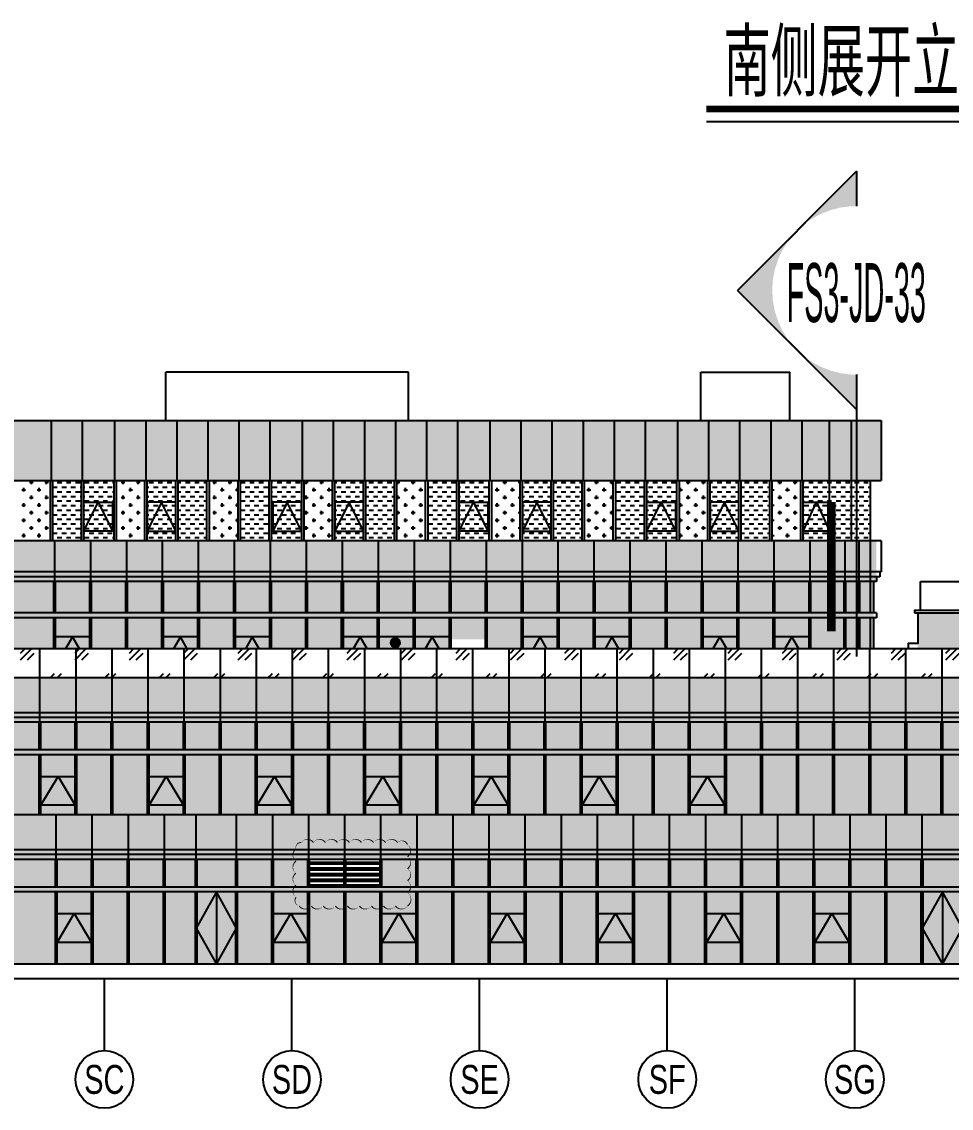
# Model space of a CAD drawing. Extents: x 1849385 to 2804940, y -773301 to -409130.
# Drawn here: x 2221490 to 2260133, y -601180 to -556015 of the extents above; entities that cross this region are included whole.
import ezdxf
from ezdxf.enums import TextEntityAlignment as Align

# ---------------------------------------------------------------- set-up
doc = ezdxf.new("R2010")
doc.units = 0
for name, color, linetype in [('#填充层', 8, 'Continuous'), ('#幕墙分格线-立面', 7, 'Continuous'), ('#文字', 2, 'Continuous'), ('#标注', 1, 'Continuous'), ('#结构边线+内凹外凸边线', 5, 'Continuous'), ('A-WALL-E', 7, 'Continuous'), ('dim', 7, 'Continuous'), ('L立面-粗线', 7, 'Continuous'), ('L立面-细线', 5, 'Continuous'), ('消防救援', 1, 'Continuous')]:
    doc.layers.add(name, color=color, linetype=linetype)
doc.styles.add('#文字', font='jrs.shx', dxfattribs={"width": 0.7, "bigfont": 'hztxt.shx'})
doc.styles.add('JHZX', font='jrs.shx', dxfattribs={"width": 0.6, "bigfont": 'jhz.shx'})
pattern_1 = [(0, (-2211124.23, 595787.53), (317.5, 317.5), [158.75, -476.25]), (90, (-2211044.85, 595708.16), (-317.5, 317.5), [158.75, -476.25])]
pattern_2 = [(0, (-2207874.23, 572587.53), (190.5, 190.5), [190.5, -190.5])]
pattern_3 = [(0, (-2207874.23, 572587.53), (158.75, 317.5), [0, -317.5])]

# ---------------------------------------------------------------- blocks, each defined once
blk = doc.blocks.new('*U6')
at = {"linetype": 'ByBlock'}
blk.add_line((0, -20), (0, -10.02375), dxfattribs=at)
blk.add_circle((0, -24), 4, dxfattribs=at)
at = {"color": 2, "linetype": 'ByBlock', "style": 'JHZX', "width": 0.75}
blk.add_attdef('AXES', text='', height=4, dxfattribs=at).set_placement((0, -24), align=Align.MIDDLE_CENTER)
blk = doc.blocks.new('*U5')
blk.add_line((-10.751, -0.75), (10.883, -0.75))
at = {"const_width": 0.4}
blk.add_lwpolyline([(-10.751, 0), (10.883, 0)], dxfattribs=at)
at = {"style": 'JHZX', "width": 0.75}
blk.add_attdef('立面图', text='', height=4, dxfattribs=at).set_placement((0.064, 2.74), align=Align.MIDDLE_CENTER)
blk = doc.blocks.new('*U14')
at = {"const_width": 0.5}
for points in [[(4.16, -16.566), (4.16, -11.566)], [(4.16, -19.241), (4.16, -14.241)]]:
    blk.add_lwpolyline(points, dxfattribs=at)
blk.add_wipeout([(5.345, 6), (4.721, 5.921), (4.112, 5.765), (3.527, 5.533), (2.975, 5.23), (2.466, 4.86), (2.008, 4.43), (1.607, 3.945), (1.269, 3.414), (1.002, 2.844), (0.807, 2.246), (0.689, 1.628), (0.65, 1), (0.689, 0.372), (0.807, -0.246), (1.002, -0.844), (1.269, -1.414), (1.607, -1.945), (2.008, -2.43), (2.466, -2.86), (2.975, -3.23), (3.527, -3.533), (4.112, -3.765), (4.721, -3.921), (5.345, -4), (5.974, -4), (6.598, -3.921), (7.208, -3.765), (7.793, -3.533), (8.344, -3.23), (8.853, -2.86), (9.312, -2.43), (9.713, -1.945), (10.05, -1.414), (10.318, -0.844), (10.512, -0.246), (10.63, 0.372), (10.67, 1), (10.63, 1.628), (10.512, 2.246), (10.318, 2.844), (10.05, 3.414), (9.713, 3.945), (9.312, 4.43), (8.853, 4.86), (8.344, 5.23), (7.793, 5.533), (7.208, 5.765), (6.598, 5.921), (5.974, 6)])
h = blk.add_hatch(color=4)
h.paths.add_polyline_path([(5.66, 8.075), (2.122, 4.537), (2.466, 4.86), (2.975, 5.23), (3.527, 5.533), (4.112, 5.765), (4.721, 5.921), (5.345, 6), (5.66, 6)])
h.paths.add_polyline_path([(0.689, 1.628), (0.807, 2.246), (1.002, 2.844), (1.269, 3.414), (1.607, 3.945), (1.974, 4.389), (-1.415, 1), (1.974, -2.389), (1.607, -1.945), (1.269, -1.414), (1.002, -0.844), (0.807, -0.246), (0.689, 0.372), (0.65, 1)])
h.paths.add_polyline_path([(5.66, -4), (5.345, -4), (4.721, -3.921), (4.112, -3.765), (3.527, -3.533), (2.975, -3.23), (2.466, -2.86), (2.122, -2.537), (5.66, -6.075)])
for p, q in [((5.66, 8.075), (-1.415, 1)), ((5.66, -6.075), (-1.415, 1)), ((5.66, -4), (5.66, -20.741))]:
    blk.add_line(p, q)
at = {"color": 7}
blk.add_line((5.66, 8.075), (5.66, 6), dxfattribs=at)
at = {"style": 'JHZX', "width": 0.754119}
blk.add_attdef('DANO.', text='', height=3.5, dxfattribs=at).set_placement((1.507, -0.882), (9.777, -0.882), align=Align.FIT)
blk = doc.blocks.new('A$C1b7c4d9e')
at = {"layer": '#标注', "color": 6, "ltscale": 300}
blk.add_lwpolyline([(-694, 0), (694, 0), (694, -1200), (-694, -1200)], close=True, dxfattribs=at)
blk.add_lwpolyline([(-694, -1200), (0, 0), (694, -1200)], dxfattribs=at)
blk = doc.blocks.new('A$C27fe7896')
at = {"layer": '#标注', "color": 6, "ltscale": 300}
for points in [[(-596, 0), (596, 0), (596, -1200), (-596, -1200), (-596, 0)], [(-596, -1200), (0, 0), (596, -1200)]]:
    blk.add_lwpolyline(points, dxfattribs=at)
blk = doc.blocks.new('A$C1BDD5639')
at = {"layer": '消防救援', "linetype": 'ByBlock'}
h = blk.add_hatch(color=256, dxfattribs=at)
h.dxf.hatch_style = 1
edge = h.paths.add_edge_path()
edge.add_arc((-283, 16), 191, 0, 360)
blk.add_circle((-283, 16), 191, dxfattribs=at)
blk = doc.blocks.new('A$C2a77c667')
at = {"layer": 'L立面-粗线'}
h = blk.add_hatch(dxfattribs=at)
h.set_pattern_fill('CROSS', color=8, scale=200)
h.set_pattern_definition(pattern_1)
h.paths.add_polyline_path([(11557, 20700), (10366, 20700), (10366, 18200), (11557, 18200)])
h = blk.add_hatch(dxfattribs=at)
h.set_pattern_fill('CROSS', color=8, scale=200)
h.set_pattern_definition(pattern_1)
h.paths.add_polyline_path([(15483, 20700), (14291, 20700), (14291, 18200), (15483, 18200)])
h = blk.add_hatch(dxfattribs=at)
h.set_pattern_fill('CROSS', color=8, scale=200)
h.set_pattern_definition(pattern_1)
h.paths.add_polyline_path([(19357, 20700), (18166, 20700), (18166, 18200), (19357, 18200)])
h = blk.add_hatch(dxfattribs=at)
h.set_pattern_fill('CROSS', color=8, scale=200)
h.set_pattern_definition(pattern_1)
h.paths.add_polyline_path([(23283, 20700), (22091, 20700), (22091, 18200), (23283, 18200)])
h = blk.add_hatch(dxfattribs=at)
h.set_pattern_fill('CROSS', color=8, scale=200)
h.set_pattern_definition(pattern_1)
h.paths.add_polyline_path([(27157, 20700), (25966, 20700), (25966, 18200), (27157, 18200)])
h = blk.add_hatch(dxfattribs=at)
h.set_pattern_fill('CROSS', color=8, scale=200)
h.set_pattern_definition(pattern_1)
h.paths.add_polyline_path([(31083, 20700), (29891, 20700), (29891, 18200), (31083, 18200)])
h = blk.add_hatch(dxfattribs=at)
h.set_pattern_fill('CROSS', color=8, scale=200)
h.set_pattern_definition(pattern_1)
h.paths.add_polyline_path([(34957, 20700), (33766, 20700), (33766, 18200), (34957, 18200)])
h = blk.add_hatch(dxfattribs=at)
h.set_pattern_fill('CROSS', color=8, scale=200)
h.set_pattern_definition(pattern_1)
h.paths.add_polyline_path([(38883, 20700), (37691, 20700), (37691, 18200), (38883, 18200)])
h = blk.add_hatch(dxfattribs=at)
h.set_pattern_fill('CROSS', color=8, scale=200)
h.set_pattern_definition(pattern_1)
h.paths.add_polyline_path([(42757, 20700), (41566, 20700), (41566, 18200), (42757, 18200)])
at = {"layer": '#幕墙分格线-立面'}
for p, q in [((26450, 25200), (16350, 25200)), ((16350, 23200), (16350, 25200)), ((26450, 23200), (26450, 25200)), ((38600, 23200), (38600, 25200)), ((38600, 25200), (42300, 25200)), ((42300, 23200), (42300, 25200)), ((-3250, 23200), (46100, 23200)), ((46100, 23200), (46100, 20700)), ((-3250, 20700), (46100, 20700)), ((11557, 18200), (11557, 20700)), ((11657, 18200), (11657, 20700)), ((12849, 18200), (12849, 20700)), ((12949, 18200), (12949, 20700)), ((14191, 20700), (14191, 18200)), ((14291, 20700), (14291, 18200)), ((15483, 18200), (15483, 20700)), ((15583, 18200), (15583, 20700)), ((16774, 18200), (16774, 20700)), ((16874, 18200), (16874, 20700)), ((18066, 18200), (18066, 20700)), ((18166, 18200), (18166, 20700)), ((19357, 18200), (19357, 20700)), ((19457, 18200), (19457, 20700)), ((20649, 18200), (20649, 20700)), ((20749, 18200), (20749, 20700)), ((21991, 20700), (21991, 18200)), ((22091, 20700), (22091, 18200)), ((23283, 18200), (23283, 20700)), ((23383, 18200), (23383, 20700)), ((24574, 18200), (24574, 20700)), ((24674, 18200), (24674, 20700)), ((25866, 18200), (25866, 20700)), ((25966, 18200), (25966, 20700)), ((27157, 18200), (27157, 20700)), ((27257, 18200), (27257, 20700)), ((28449, 18200), (28449, 20700)), ((28549, 18200), (28549, 20700)), ((29791, 20700), (29791, 18200)), ((29891, 20700), (29891, 18200)), ((31083, 18200), (31083, 20700)), ((31183, 18200), (31183, 20700)), ((32374, 18200), (32374, 20700)), ((32474, 18200), (32474, 20700)), ((33666, 18200), (33666, 20700)), ((33766, 18200), (33766, 20700)), ((34957, 18200), (34957, 20700)), ((35057, 18200), (35057, 20700)), ((36249, 18200), (36249, 20700)), ((36349, 18200), (36349, 20700)), ((37591, 20700), (37591, 18200)), ((37691, 20700), (37691, 18200)), ((38883, 18200), (38883, 20700)), ((38983, 18200), (38983, 20700)), ((40174, 18200), (40174, 20700)), ((40274, 18200), (40274, 20700)), ((41466, 18200), (41466, 20700)), ((41566, 18200), (41566, 20700)), ((42757, 18200), (42757, 20700)), ((42857, 18200), (42857, 20700)), ((43944, 18200), (43944, 20700)), ((44864, 18200), (44864, 20700)), ((45650, 18200), (45650, 20700)), ((46100, 18200), (-4375, 18200)), ((11724, 18200), (11724, 16500)), ((13220, 18200), (13220, 16500)), ((14715, 18200), (14715, 16500)), ((16210, 18200), (16210, 16500)), ((17705, 18200), (17705, 16500)), ((19201, 18200), (19201, 16500)), ((20696, 18200), (20696, 16500)), ((22191, 18200), (22191, 16500)), ((23687, 18200), (23687, 16500)), ((25182, 18200), (25182, 16500)), ((26677, 18200), (26677, 16500)), ((28173, 18200), (28173, 16500)), ((29668, 18200), (29668, 16500)), ((31163, 18200), (31163, 16500)), ((32659, 18200), (32659, 16500)), ((34154, 18200), (34154, 16500)), ((35649, 18200), (35649, 16500)), ((37145, 18200), (37145, 16500)), ((38640, 18200), (38640, 16500)), ((40135, 18200), (40135, 16500)), ((41631, 18200), (41631, 16500)), ((43126, 18200), (43126, 16500)), ((44578, 18200), (44578, 16500)), ((45179, 16500), (45179, 18200)), ((45650, 16500), (45650, 18200)), ((46100, 18200), (46100, 16900)), ((46100, 16900), (-4375, 16900)), ((46045, 16900), (46045, 16700)), ((46045, 16700), (-4275, 16700)), ((45895, 16500), (-4175, 16500)), ((11689, 16500), (11689, 15200)), ((11759, 16500), (11759, 15200)), ((13185, 16500), (13185, 15200)), ((13255, 16500), (13255, 15200)), ((14680, 16500), (14680, 15200)), ((14750, 16500), (14750, 15200)), ((16175, 16500), (16175, 15200)), ((16245, 16500), (16245, 15200)), ((17670, 16500), (17670, 15200)), ((17740, 16500), (17740, 15200)), ((19166, 16500), (19166, 15200)), ((19236, 16500), (19236, 15200)), ((20661, 16500), (20661, 15200)), ((20731, 16500), (20731, 15200)), ((22156, 16500), (22156, 15200)), ((22226, 16500), (22226, 15200)), ((23652, 16500), (23652, 15200)), ((23722, 16500), (23722, 15200)), ((25147, 16500), (25147, 15200)), ((25217, 16500), (25217, 15200)), ((26642, 16500), (26642, 15200)), ((26712, 16500), (26712, 15200)), ((28138, 16500), (28138, 15200)), ((28208, 16500), (28208, 15200)), ((29633, 16500), (29633, 15200)), ((29703, 16500), (29703, 15200)), ((31128, 16500), (31128, 15200)), ((31198, 16500), (31198, 15200)), ((32624, 16500), (32624, 15200)), ((32694, 16500), (32694, 15200)), ((34119, 16500), (34119, 15200)), ((34189, 16500), (34189, 15200)), ((35614, 16500), (35614, 15200)), ((35684, 16500), (35684, 15200)), ((37110, 16500), (37110, 15200)), ((37180, 16500), (37180, 15200)), ((38605, 16500), (38605, 15200)), ((38675, 16500), (38675, 15200)), ((40100, 16500), (40100, 15200)), ((40170, 16500), (40170, 15200)), ((41596, 16500), (41596, 15200)), ((41666, 16500), (41666, 15200)), ((43091, 16500), (43091, 15200)), ((43161, 16500), (43161, 15200)), ((44543, 16500), (44543, 15200)), ((44613, 16500), (44613, 15200)), ((45144, 15200), (45144, 16500)), ((45214, 15200), (45214, 16500)), ((45650, 15200), (45650, 16500)), ((45776, 16500), (45776, 15200)), ((45895, 16700), (45895, 16500)), ((47726, 16500), (50233, 16500)), ((47726, 15300), (47726, 16500)), ((45900, 15200), (-4175, 15200)), ((45900, 15000), (-4175, 15000)), ((11689, 15000), (11689, 13700)), ((11759, 15000), (11759, 13700)), ((13185, 15000), (13185, 13700)), ((13255, 15000), (13255, 13700)), ((14680, 15000), (14680, 13700)), ((14750, 15000), (14750, 13700)), ((16175, 15000), (16175, 13700)), ((16245, 15000), (16245, 13700)), ((17670, 15000), (17670, 13700)), ((17740, 15000), (17740, 13700)), ((19166, 15000), (19166, 13700)), ((19236, 15000), (19236, 13700)), ((20661, 15000), (20661, 13700)), ((20731, 15000), (20731, 13700)), ((22156, 15000), (22156, 13700)), ((22226, 15000), (22226, 13700)), ((23652, 15000), (23652, 13700)), ((23722, 15000), (23722, 13700)), ((25147, 15000), (25147, 13700)), ((25217, 15000), (25217, 13700)), ((26642, 15000), (26642, 13700)), ((26712, 15000), (26712, 13700)), ((28138, 15000), (28138, 13700)), ((28208, 15000), (28208, 13700)), ((29633, 15000), (29633, 13700)), ((29703, 15000), (29703, 13700)), ((31128, 15000), (31128, 13700)), ((31198, 15000), (31198, 13700)), ((32624, 15000), (32624, 13700)), ((32694, 15000), (32694, 13700)), ((34119, 15000), (34119, 13700)), ((34189, 15000), (34189, 13700)), ((35614, 15000), (35614, 13700)), ((35684, 15000), (35684, 13700)), ((37110, 15000), (37110, 13700)), ((37180, 15000), (37180, 13700)), ((38605, 15000), (38605, 13700)), ((38675, 15000), (38675, 13700)), ((40100, 15000), (40100, 13700)), ((40170, 15000), (40170, 13700)), ((41596, 15000), (41596, 13700)), ((41666, 15000), (41666, 13700)), ((43091, 15000), (43091, 13700)), ((43161, 15000), (43161, 13700)), ((44543, 15000), (44543, 13700)), ((44613, 15000), (44613, 13700)), ((45144, 13700), (45144, 15000)), ((45214, 13700), (45214, 15000)), ((45650, 13700), (45650, 15000)), ((45776, 15000), (45776, 13700)), ((45900, 15200), (45900, 15000)), ((11125, 12500), (11125, 13700)), ((12625, 12500), (12625, 13700)), ((14125, 12500), (14125, 13700)), ((15625, 12500), (15625, 13700)), ((17125, 12500), (17125, 13700)), ((18625, 12500), (18625, 13700)), ((20125, 12500), (20125, 13700)), ((21625, 12500), (21625, 13700)), ((23125, 12500), (23125, 13700)), ((24625, 12500), (24625, 13700)), ((26125, 12500), (26125, 13700)), ((27625, 12500), (27625, 13700)), ((29125, 12500), (29125, 13700)), ((30625, 12500), (30625, 13700)), ((32125, 12500), (32125, 13700)), ((33625, 12500), (33625, 13700)), ((35125, 12500), (35125, 13700)), ((36625, 12500), (36625, 13700)), ((38125, 12500), (38125, 13700)), ((38125, 12500), (38125, 13700)), ((39625, 12500), (39625, 13700)), ((39625, 12500), (39625, 13700)), ((41125, 12500), (41125, 13700)), ((42625, 12500), (42625, 13700)), ((44125, 12500), (44125, 13700)), ((45625, 12500), (45625, 13700)), ((47125, 12500), (47125, 13700)), ((48625, 12500), (48625, 13700)), ((50200, 12500), (-4375, 12500)), ((11125, 10650), (11125, 12500)), ((12625, 10650), (12625, 12500)), ((14125, 10650), (14125, 12500)), ((15625, 10650), (15625, 12500)), ((17125, 10650), (17125, 12500)), ((18625, 10650), (18625, 12500)), ((20125, 10650), (20125, 12500)), ((21625, 10650), (21625, 12500)), ((23125, 10650), (23125, 12500)), ((24625, 10650), (24625, 12500)), ((26125, 10650), (26125, 12500)), ((27625, 10650), (27625, 12500)), ((29125, 10650), (29125, 12500)), ((30625, 10650), (30625, 12500)), ((32125, 10650), (32125, 12500)), ((33625, 10650), (33625, 12500)), ((35125, 10650), (35125, 12500)), ((36625, 10650), (36625, 12500)), ((38125, 10650), (38125, 12500)), ((38125, 10650), (38125, 12500)), ((39625, 10650), (39625, 12500)), ((39625, 10650), (39625, 12500)), ((41125, 10650), (41125, 12500)), ((42625, 10650), (42625, 12500)), ((44125, 10650), (44125, 12500)), ((45625, 10650), (45625, 12500)), ((47125, 10650), (47125, 12500)), ((48625, 10650), (48625, 12500)), ((50200, 11050), (-4375, 11050)), ((50200, 10850), (-4275, 10850)), ((50200, 10650), (-4175, 10650)), ((11090, 9500), (11090, 10650)), ((11160, 9500), (11160, 10650)), ((12590, 9500), (12590, 10650)), ((12660, 9500), (12660, 10650)), ((14090, 9500), (14090, 10650)), ((14160, 9500), (14160, 10650)), ((15590, 9500), (15590, 10650)), ((15660, 9500), (15660, 10650)), ((17090, 9500), (17090, 10650)), ((17160, 9500), (17160, 10650)), ((18590, 9500), (18590, 10650)), ((18660, 9500), (18660, 10650)), ((20090, 9500), (20090, 10650)), ((20160, 9500), (20160, 10650)), ((21590, 9500), (21590, 10650)), ((21660, 9500), (21660, 10650)), ((23090, 9500), (23090, 10650)), ((23160, 9500), (23160, 10650)), ((24590, 9500), (24590, 10650)), ((24660, 9500), (24660, 10650)), ((26090, 9500), (26090, 10650)), ((26160, 9500), (26160, 10650)), ((27590, 9500), (27590, 10650)), ((27660, 9500), (27660, 10650)), ((29090, 9500), (29090, 10650)), ((29160, 9500), (29160, 10650)), ((30590, 9500), (30590, 10650)), ((30660, 9500), (30660, 10650)), ((32090, 9500), (32090, 10650)), ((32160, 9500), (32160, 10650)), ((33590, 9500), (33590, 10650)), ((33660, 9500), (33660, 10650)), ((35090, 9500), (35090, 10650)), ((35160, 9500), (35160, 10650)), ((36590, 9500), (36590, 10650)), ((36660, 9500), (36660, 10650)), ((38090, 9500), (38090, 10650)), ((38090, 9500), (38090, 10650)), ((38160, 9500), (38160, 10650)), ((38160, 9500), (38160, 10650)), ((39590, 9500), (39590, 10650)), ((39590, 9500), (39590, 10650)), ((39660, 9500), (39660, 10650)), ((39660, 9500), (39660, 10650)), ((41090, 9500), (41090, 10650)), ((41160, 9500), (41160, 10650)), ((42590, 9500), (42590, 10650)), ((42660, 9500), (42660, 10650)), ((44090, 9500), (44090, 10650)), ((44160, 9500), (44160, 10650)), ((45590, 9500), (45590, 10650)), ((45660, 9500), (45660, 10650)), ((47090, 9500), (47090, 10650)), ((47160, 9500), (47160, 10650)), ((48590, 9500), (48590, 10650)), ((48660, 9500), (48660, 10650)), ((50194, 9500), (-3050, 9500)), ((50194, 9300), (-3050, 9300)), ((11090, 6800), (11090, 9300)), ((11160, 6800), (11160, 9300)), ((12590, 6800), (12590, 9300)), ((12660, 6800), (12660, 9300)), ((14090, 6800), (14090, 9300)), ((14160, 6800), (14160, 9300)), ((15590, 6800), (15590, 9300)), ((15660, 6800), (15660, 9300)), ((17090, 6800), (17090, 9300)), ((17160, 6800), (17160, 9300)), ((18590, 6800), (18590, 9300)), ((18660, 6800), (18660, 9300)), ((20090, 6800), (20090, 9300)), ((20160, 6800), (20160, 9300)), ((21590, 6800), (21590, 9300)), ((21660, 6800), (21660, 9300)), ((23090, 6800), (23090, 9300)), ((23160, 6800), (23160, 9300)), ((24590, 6800), (24590, 9300)), ((24660, 6800), (24660, 9300)), ((26090, 6800), (26090, 9300)), ((26160, 6800), (26160, 9300)), ((27590, 6800), (27590, 9300)), ((27660, 6800), (27660, 9300)), ((29090, 6800), (29090, 9300)), ((29160, 6800), (29160, 9300)), ((30590, 6800), (30590, 9300)), ((30660, 6800), (30660, 9300)), ((32090, 6800), (32090, 9300)), ((32160, 6800), (32160, 9300)), ((33590, 6800), (33590, 9300)), ((33660, 6800), (33660, 9300)), ((35090, 6800), (35090, 9300)), ((35160, 6800), (35160, 9300)), ((36590, 6800), (36590, 9300)), ((36660, 6800), (36660, 9300)), ((38090, 6800), (38090, 9300)), ((38090, 6800), (38090, 9300)), ((38160, 6800), (38160, 9300)), ((38160, 6800), (38160, 9300)), ((39590, 6800), (39590, 9300)), ((39590, 6800), (39590, 9300)), ((39660, 6800), (39660, 9300)), ((39660, 6800), (39660, 9300)), ((41090, 6800), (41090, 9300)), ((41160, 6800), (41160, 9300)), ((42590, 6800), (42590, 9300)), ((42660, 6800), (42660, 9300)), ((44090, 6800), (44090, 9300)), ((44160, 6800), (44160, 9300)), ((45590, 6800), (45590, 9300)), ((45660, 6800), (45660, 9300)), ((47090, 6800), (47090, 9300)), ((47160, 6800), (47160, 9300)), ((48590, 6800), (48590, 9300)), ((48660, 6800), (48660, 9300)), ((50200, 6800), (-3250, 6800)), ((11799, 4950), (11799, 6800)), ((13299, 4950), (13299, 6800)), ((14799, 4950), (14799, 6800)), ((16299, 4950), (16299, 6800)), ((17619, 4950), (17619, 6800)), ((19299, 4950), (19299, 6800)), ((20799, 4950), (20799, 6800)), ((22299, 4950), (22299, 6800)), ((23799, 4950), (23799, 6800)), ((25299, 4950), (25299, 6800)), ((26799, 4950), (26799, 6800)), ((28299, 4950), (28299, 6800)), ((29799, 4950), (29799, 6800)), ((31299, 4950), (31299, 6800)), ((32799, 4950), (32799, 6800)), ((34299, 4950), (34299, 6800)), ((35799, 4950), (35799, 6800)), ((37299, 4950), (37299, 6800)), ((38799, 4950), (38799, 6800)), ((40299, 4950), (40299, 6800)), ((41799, 4950), (41799, 6800)), ((43299, 4950), (43299, 6800)), ((44799, 4950), (44799, 6800)), ((46299, 4950), (46299, 6800)), ((47799, 4950), (47799, 6800)), ((50200, 5350), (-3250, 5350)), ((50200, 5150), (-3150, 5150)), ((50200, 4950), (-3050, 4950)), ((11764, 3800), (11764, 4950)), ((11834, 3800), (11834, 4950)), ((13264, 3800), (13264, 4950)), ((13334, 3800), (13334, 4950)), ((14764, 3800), (14764, 4950)), ((14834, 3800), (14834, 4950)), ((16264, 3800), (16264, 4950)), ((16334, 3800), (16334, 4950)), ((17584, 3800), (17584, 4950)), ((17654, 3800), (17654, 4950)), ((19264, 3800), (19264, 4950)), ((19334, 3800), (19334, 4950)), ((20764, 3800), (20764, 4950)), ((20834, 3800), (20834, 4950)), ((22264, 3800), (22264, 4950)), ((22334, 3800), (22334, 4950)), ((23764, 3800), (23764, 4950)), ((23834, 3800), (23834, 4950)), ((25264, 3800), (25264, 4950)), ((25334, 3800), (25334, 4950)), ((26764, 3800), (26764, 4950)), ((26834, 3800), (26834, 4950)), ((28264, 3800), (28264, 4950)), ((28334, 3800), (28334, 4950)), ((29764, 3800), (29764, 4950)), ((29834, 3800), (29834, 4950)), ((31264, 3800), (31264, 4950)), ((31334, 3800), (31334, 4950)), ((32764, 3800), (32764, 4950)), ((32834, 3800), (32834, 4950)), ((34264, 3800), (34264, 4950)), ((34334, 3800), (34334, 4950)), ((35764, 3800), (35764, 4950)), ((35834, 3800), (35834, 4950)), ((37264, 3800), (37264, 4950)), ((37334, 3800), (37334, 4950)), ((38764, 3800), (38764, 4950)), ((38834, 3800), (38834, 4950)), ((40264, 3800), (40264, 4950)), ((40334, 3800), (40334, 4950)), ((41764, 3800), (41764, 4950)), ((41834, 3800), (41834, 4950)), ((43264, 3800), (43264, 4950)), ((43334, 3800), (43334, 4950)), ((44764, 3800), (44764, 4950)), ((44834, 3800), (44834, 4950)), ((46264, 3800), (46264, 4950)), ((46334, 3800), (46334, 4950)), ((47764, 3800), (47764, 4950)), ((47834, 3800), (47834, 4950)), ((50200, 3800), (-908, 3800)), ((50200, 3800), (-908, 3800)), ((50200, 3600), (-908, 3600)), ((11764, 600), (11764, 3600)), ((11834, 600), (11834, 3600)), ((13264, 600), (13264, 3600)), ((13334, 600), (13334, 3600)), ((14764, 600), (14764, 3600)), ((14834, 600), (14834, 3600)), ((16264, 600), (16264, 3600)), ((16334, 600), (16334, 3600)), ((17584, 600), (17584, 3600)), ((17654, 600), (17654, 3600)), ((18459, 3600), (18459, 600)), ((19264, 600), (19264, 3600)), ((19334, 600), (19334, 3600)), ((20764, 600), (20764, 3600)), ((20834, 600), (20834, 3600)), ((22264, 600), (22264, 3600)), ((22334, 600), (22334, 3600)), ((23764, 600), (23764, 3600)), ((23834, 600), (23834, 3600)), ((25264, 600), (25264, 3600)), ((25334, 600), (25334, 3600)), ((26764, 600), (26764, 3600)), ((26834, 600), (26834, 3600)), ((28264, 600), (28264, 3600)), ((28334, 600), (28334, 3600)), ((29764, 600), (29764, 3600)), ((29834, 600), (29834, 3600)), ((31264, 600), (31264, 3600)), ((31334, 600), (31334, 3600)), ((32764, 600), (32764, 3600)), ((32834, 600), (32834, 3600)), ((34264, 600), (34264, 3600)), ((34334, 600), (34334, 3600)), ((35764, 600), (35764, 3600)), ((35834, 600), (35834, 3600)), ((37264, 600), (37264, 3600)), ((37334, 600), (37334, 3600)), ((38764, 600), (38764, 3600)), ((38834, 600), (38834, 3600)), ((40264, 600), (40264, 3600)), ((40334, 600), (40334, 3600)), ((41764, 600), (41764, 3600)), ((41834, 600), (41834, 3600)), ((43264, 600), (43264, 3600)), ((43334, 600), (43334, 3600)), ((44764, 600), (44764, 3600)), ((44834, 600), (44834, 3600)), ((46264, 600), (46264, 3600)), ((46334, 600), (46334, 3600)), ((47764, 600), (47764, 3600)), ((47834, 600), (47834, 3600)), ((48639, 3600), (48639, 600)), ((99187, 600), (-848, 600))]:
    blk.add_line(p, q, dxfattribs=at)
for points in [[(47616, 15200), (47616, 13930), (47216, 13930), (47216, 13700)], [(53932, 15300), (47616, 15300)], [(50200, 13700), (-2690, 13700), (-2690, 12500)]]:
    blk.add_lwpolyline(points, dxfattribs=at)
for points in [[(47478, 15200), (102274, 15200), (102274, 15300), (47478, 15300)], [(18459, 3600), (17619, 2100), (18459, 600), (19299, 2100)], [(48639, 3600), (47799, 2100), (48639, 600), (49479, 2100)]]:
    blk.add_lwpolyline(points, close=True, dxfattribs=at)
at = {"layer": 'A-WALL-E'}
blk.add_line((-1516, 0), (116157, 0), dxfattribs=at)
at = {"layer": 'dim', "ltscale": 300}
for points in [[(11607, 20700), (11607, 23200)], [(12899, 20700), (12899, 23200)], [(14241, 20700), (14241, 23200)], [(15533, 20700), (15533, 23200)], [(16824, 20700), (16824, 23200)], [(18116, 20700), (18116, 23200)], [(19407, 20700), (19407, 23200)], [(20699, 20700), (20699, 23200)], [(22041, 20700), (22041, 23200)], [(23333, 20700), (23333, 23200)], [(24624, 20700), (24624, 23200)], [(25916, 20700), (25916, 23200)], [(27207, 20700), (27207, 23200)], [(28499, 20700), (28499, 23200)], [(29841, 20700), (29841, 23200)], [(31133, 20700), (31133, 23200)], [(32424, 20700), (32424, 23200)], [(33716, 20700), (33716, 23200)], [(35007, 20700), (35007, 23200)], [(36299, 20700), (36299, 23200)], [(37641, 20700), (37641, 23200)], [(38933, 20700), (38933, 23200)], [(40224, 20700), (40224, 23200)], [(41516, 20700), (41516, 23200)], [(42807, 20700), (42807, 23200)], [(43944, 20700), (43944, 23200)], [(44864, 20700), (44864, 23200)]]:
    blk.add_lwpolyline(points, dxfattribs=at)
at = {"layer": '#幕墙分格线-立面', "color": 6, "ltscale": 300}
for p in [(13544, 19800), (29144, 19800), (36944, 19800)]:
    blk.add_blockref('A$C27fe7896', p, dxfattribs=at)
for name, p, xscale in [('A$C27fe7896', (16178, 19800), -1), ('A$C27fe7896', (21395, 19800), -1), ('A$C27fe7896', (23978, 19800), -1), ('A$C27fe7896', (31778, 19800), -1), ('A$C27fe7896', (39578, 19800), -1), ('A$C27fe7896', (43400, 19800), 0.9119127516778524), ('A$C1b7c4d9e', (11875, 8400), 1.030259365994236), ('A$C1b7c4d9e', (16375, 8400), 1.030259365994236), ('A$C1b7c4d9e', (20875, 8400), 1.030259365994236), ('A$C1b7c4d9e', (25375, 8400), 1.030259365994236), ('A$C1b7c4d9e', (29875, 8400), 1.030259365994236), ('A$C1b7c4d9e', (34375, 8400), 1.030259365994236), ('A$C1b7c4d9e', (38875, 8400), 1.030259365994236), ('A$C1b7c4d9e', (12549, 2700), 1.030259365994236), ('A$C1b7c4d9e', (21549, 2700), 1.030259365994236), ('A$C1b7c4d9e', (26049, 2700), 1.030259365994236), ('A$C1b7c4d9e', (30549, 2700), 1.030259365994236), ('A$C1b7c4d9e', (35049, 2700), 1.030259365994236), ('A$C1b7c4d9e', (39549, 2700), 1.030259365994236), ('A$C1b7c4d9e', (44049, 2700), 1.030259365994236)]:
    blk.add_blockref(name, p, dxfattribs=dict(at, xscale=xscale))
at = {"layer": '消防救援', "linetype": 'ByBlock', "rotation": 270}
blk.add_blockref('A$C1BDD5639', (25882, 13669), dxfattribs=at)
blk = doc.blocks.new('tc2')
at = {"layer": '#填充层', "ltscale": 5}
h = blk.add_hatch(dxfattribs=at)
h.set_pattern_fill('DOTS', color=256, scale=200)
h.set_pattern_definition(pattern_3)
h.paths.add_polyline_path([(107854, -18250), (223, -18250), (223, -16400), (107854, -16400)])
h.paths.add_polyline_path([(-925, -12550), (107775, -12550), (107775, -10680), (-925, -10680)])
h.paths.add_polyline_path([(49145, -6700), (-918, -6700), (-918, -5000), (49145, -5000)])
h.paths.add_polyline_path([(0, 0), (49350, 0), (49350, -2500), (0, -2500)])
h = blk.add_hatch(dxfattribs=at)
h.set_pattern_fill('玻璃1', color=256, scale=200)
h.set_pattern_definition([(45, (-2207874.2, 572667.5), (-979.76716, 979.76716), [448, -1152]), (45, (-2207682.2, 572747.5), (-979.76716, 979.76716), [192, -1408]), (45, (-2207874.2, 572747.5), (-979.76716, 979.76716), [320, -1280]), (45, (-2207778.2, 572667.5), (1074.8023, -1074.8023), [400, -1200]), (45, (-2207874.2, 572587.5), (-979.76716, 979.76716), [640, -960]), (45, (-2207874.2, 572827.5), (-979.76716, 979.76716), [160, -1440])])
h.paths.add_polyline_path([(107594, -16400), (450, -16400), (450, -12550), (107594, -12550)])
h.paths.add_polyline_path([(59690, -22600), (67190, -22600)], flags=17)
h.paths.add_polyline_path([(28584, -18276), (28584, -19400), (25584, -19387), (25584, -18263)], flags=16)
h.paths.add_polyline_path([(75576, -5898), (75576, -7900), (98041, -7900), (98041, -5900), (99541, -5900), (99541, -7900), (105374, -7900), (105374, -2500), (53498, -2500), (53498, -7900), (74105, -7900), (74105, -5898)])
h.paths.add_polyline_path([(6002, -9500), (6002, -9100), (7497, -9100), (7497, -9500), (31423, -9500), (31423, -9100), (32918, -9100), (32918, -9500), (49026, -9500), (49026, -6700), (-675, -6700), (-675, -9500)])
h.paths.add_polyline_path([(56725, -22350), (56725, -21350), (59655, -21350), (59655, -22350)], flags=16)
h.paths.add_polyline_path([(61190, -22350), (61190, -20850), (68690, -20850), (68690, -22350)])
h.paths.add_polyline_path([(22549, -19600), (22549, -22600), (51049, -22600), (51049, -19600), (52729, -19600), (52729, -22600), (101641, -22600), (101641, -19600), (102189, -19600), (102189, -22600), (103930, -22600), (103930, -18250), (2592, -18250), (2592, -22600), (20869, -22600), (20869, -19600)])
at = {"layer": '#填充层'}
h = blk.add_hatch(dxfattribs=at)
h.set_pattern_fill('DASH', color=256, scale=200, style=0)
h.set_pattern_definition(pattern_2)
h.paths.add_polyline_path([(14907, -2500), (16099, -2500), (16099, -5000), (14907, -5000)])
h = blk.add_hatch(dxfattribs=at)
h.set_pattern_fill('DASH', color=256, scale=200, style=0)
h.set_pattern_definition(pattern_2)
h.paths.add_polyline_path([(16199, -2500), (17390, -2500), (17390, -5000), (16199, -5000)])
h = blk.add_hatch(dxfattribs=at)
h.set_pattern_fill('DASH', color=256, scale=200, style=0)
h.set_pattern_definition(pattern_2)
h.paths.add_polyline_path([(18833, -2500), (20024, -2500), (20024, -5000), (18833, -5000)])
h = blk.add_hatch(dxfattribs=at)
h.set_pattern_fill('DASH', color=256, scale=200, style=0)
h.set_pattern_definition(pattern_2)
h.paths.add_polyline_path([(20124, -2500), (21316, -2500), (21316, -5000), (20124, -5000)])
h = blk.add_hatch(dxfattribs=at)
h.set_pattern_fill('DASH', color=256, scale=200, style=0)
h.set_pattern_definition(pattern_2)
h.paths.add_polyline_path([(22707, -2500), (23899, -2500), (23899, -5000), (22707, -5000)])
h = blk.add_hatch(dxfattribs=at)
h.set_pattern_fill('DASH', color=256, scale=200, style=0)
h.set_pattern_definition(pattern_2)
h.paths.add_polyline_path([(23999, -2500), (25190, -2500), (25190, -5000), (23999, -5000)])
h = blk.add_hatch(dxfattribs=at)
h.set_pattern_fill('DASH', color=256, scale=200, style=0)
h.set_pattern_definition(pattern_2)
h.paths.add_polyline_path([(26633, -2500), (27824, -2500), (27824, -5000), (26633, -5000)])
h = blk.add_hatch(dxfattribs=at)
h.set_pattern_fill('DASH', color=256, scale=200, style=0)
h.set_pattern_definition(pattern_2)
h.paths.add_polyline_path([(27924, -2500), (29116, -2500), (29116, -5000), (27924, -5000)])
h = blk.add_hatch(dxfattribs=at)
h.set_pattern_fill('DASH', color=256, scale=200, style=0)
h.set_pattern_definition(pattern_2)
h.paths.add_polyline_path([(30507, -2500), (31699, -2500), (31699, -5000), (30507, -5000)])
h = blk.add_hatch(dxfattribs=at)
h.set_pattern_fill('DASH', color=256, scale=200, style=0)
h.set_pattern_definition(pattern_2)
h.paths.add_polyline_path([(31799, -2500), (32990, -2500), (32990, -5000), (31799, -5000)])
h = blk.add_hatch(dxfattribs=at)
h.set_pattern_fill('DASH', color=256, scale=200, style=0)
h.set_pattern_definition(pattern_2)
h.paths.add_polyline_path([(34433, -2500), (35624, -2500), (35624, -5000), (34433, -5000)])
h = blk.add_hatch(dxfattribs=at)
h.set_pattern_fill('DASH', color=256, scale=200, style=0)
h.set_pattern_definition(pattern_2)
h.paths.add_polyline_path([(35724, -2500), (36916, -2500), (36916, -5000), (35724, -5000)])
h = blk.add_hatch(dxfattribs=at)
h.set_pattern_fill('DASH', color=256, scale=200, style=0)
h.set_pattern_definition(pattern_2)
h.paths.add_polyline_path([(38307, -2500), (39499, -2500), (39499, -5000), (38307, -5000)])
h = blk.add_hatch(dxfattribs=at)
h.set_pattern_fill('DASH', color=256, scale=200, style=0)
h.set_pattern_definition(pattern_2)
h.paths.add_polyline_path([(39599, -2500), (40790, -2500), (40790, -5000), (39599, -5000)])
h = blk.add_hatch(dxfattribs=at)
h.set_pattern_fill('DASH', color=256, scale=200, style=0)
h.set_pattern_definition(pattern_2)
h.paths.add_polyline_path([(42233, -2500), (43424, -2500), (43424, -5000), (42233, -5000)])
h = blk.add_hatch(dxfattribs=at)
h.set_pattern_fill('DASH', color=256, scale=200, style=0)
h.set_pattern_definition(pattern_2)
h.paths.add_polyline_path([(43524, -2500), (44716, -2500), (44716, -5000), (43524, -5000)])
h = blk.add_hatch(dxfattribs=at)
h.set_pattern_fill('DASH', color=256, scale=200, style=0)
h.set_pattern_definition(pattern_2)
h.paths.add_polyline_path([(46107, -2500), (48900, -2500), (48900, -5000), (46107, -5000)])
at = {"layer": '#填充层', "ltscale": 5}
h = blk.add_hatch(dxfattribs=at)
h.set_pattern_fill('DOTS', color=256, scale=200)
h.set_pattern_definition(pattern_3)
h.paths.add_polyline_path([(50866, -8000), (50866, -9500), (79220, -9500), (79220, -10700), (108054, -10700), (108054, -8000)])
h = blk.add_hatch(dxfattribs=at)
h.set_pattern_fill('玻璃A', color=256, scale=200)
h.set_pattern_definition([(45, (-2207874.2, 572587.5), (-1131.3708, 1131.3708), [800, -800]), (45, (-2207874.2, 572870.4), (-1131.3708, 1131.3708), [400, -1200]), (45, (-2207591.4, 572587.5), (-1131.3708, 1131.3708), [400, -1200])])
h.paths.add_polyline_path([(560, -9500), (79220, -9500), (79220, -10700), (560, -10700)])
h = blk.add_hatch(dxfattribs=at)
h.set_pattern_fill('GRASS', color=256, scale=200)
h.set_pattern_definition([(90, (-2207874.23, 572587.53), (-399.11819, 399.11819), [105.83226, -692.40406]), (45, (-2207874.23, 572587.53), (-399.11846, 399.11846), [105.83226, -458.60646]), (135, (-2207874.23, 572587.53), (-399.11846, -399.11846), [105.83226, -458.60646])])
h.paths.add_polyline_path([(20869, -19600), (22549, -19600), (22549, -22600), (20869, -22600)])
h.paths.add_polyline_path([(51049, -19600), (52729, -19600), (52729, -22600), (51049, -22600)])
h.paths.add_polyline_path([(101641, -19600), (102189, -19600), (102189, -22600), (101641, -22600)])
blk = doc.blocks.new('A$C864a3043')
at = {"layer": 'L立面-细线', "color": 7}
blk.add_line((9928, 1300), (11424, 0), dxfattribs=at)
at = {"layer": 'L立面-细线', "color": 6}
for points in [[(8433, 500), (6937, 500)], [(15910, 500), (14414, 500)], [(15451, 0), (15164, 500), (14876, 0)], [(20396, 500), (18900, 500)], [(19937, 0), (19650, 500), (19362, 0)], [(23386, 500), (21891, 500)], [(22928, 0), (22641, 500), (22352, 0)], [(29368, 500), (26377, 500)], [(27414, 0), (27127, 500), (26838, 0)], [(30863, 500), (29368, 500)], [(30404, 0), (30118, 500), (29829, 0)], [(35349, 500), (33854, 500)], [(34890, 0), (34604, 500), (34315, 0)], [(38340, 500), (36844, 500)], [(37881, 0), (37594, 500), (37306, 0)], [(42826, 500), (41330, 500)], [(42367, 0), (42080, 500), (41792, 0)], [(45816, 500), (44321, 500)], [(45357, 0), (45071, 500), (44782, 0)]]:
    blk.add_lwpolyline(points, dxfattribs=at)

msp = doc.modelspace()

# ---------------------------------------------------------------- hatches: boundary and pattern name
at = {"layer": '#填充层', "ltscale": 300}
h = msp.add_hatch(color=252, dxfattribs=at)
h.dxf.hatch_style = 1
h.paths.add_polyline_path([(2253784.1, -586287.5), (2258172.1, -586287.5), (2258172.1, -585137.5), (2253784.1, -585137.5)])
h.paths.add_polyline_path([(2258172.1, -586487.5), (2253784.1, -586487.5), (2253784.1, -588987.5), (2258172.1, -588987.5)])
h = msp.add_hatch(color=252, dxfattribs=at)
h.dxf.hatch_style = 1
h.paths.add_polyline_path([(2230423.5, -591987.5), (2231923.5, -591987.5)], flags=17)
h.paths.add_polyline_path([(2230423.5, -591987.5), (2231923.5, -591987.5), (2231923.5, -590837.5), (2230423.5, -590837.5)])
h.paths.add_polyline_path([(2231923.5, -592187.5), (2230423.5, -592187.5), (2230423.5, -595187.5), (2231923.5, -595187.5)])
h.paths.add_polyline_path([(2225888.5, -595187.5), (2225888.5, -592187.5), (2224423.5, -592187.5), (2224423.5, -595187.5)])
h.paths.add_polyline_path([(2225888.5, -591987.5), (2225888.5, -590837.5), (2224423.5, -590837.5), (2224423.5, -591987.5)])
at = {"layer": '#填充层'}
h = msp.add_hatch(dxfattribs=at)
h.set_pattern_fill('ANSI32', color=256, scale=50, angle=135)
h.set_pattern_definition([(180, (0, 0), (-1e-14, -238.125), []), (180, (-79.38, 79.38), (-1e-14, -238.125), [])])
h.paths.add_polyline_path([(2233458.5, -590837.5), (2236388.5, -590837.5), (2236388.5, -591987.5), (2233458.5, -591987.5)])
at = {"layer": '#填充层', "ltscale": 300}
h = msp.add_hatch(color=252, dxfattribs=at)
h.dxf.hatch_style = 1
h.paths.add_polyline_path([(2255958.5, -591987.5), (2258888.5, -591987.5), (2258888.5, -590837.5), (2255958.5, -590837.5)])
h.paths.add_polyline_path([(2258888.5, -592187.5), (2255958.5, -592187.5), (2255958.5, -595187.5), (2258888.5, -595187.5)])

# ---------------------------------------------------------------- linework, layer by layer
at = {"layer": '#结构边线+内凹外凸边线', "ltscale": 300, "const_width": 20}
for points in [[(2206748.8, -583287.5), (2206748.8, -584737.5), (2206848.8, -584737.5), (2206848.8, -584937.5), (2206948.8, -584937.5), (2206948.8, -585137.5), (2315628.1, -585137.5), (2315628.1, -584937.5), (2315778.1, -584937.5), (2315778.1, -584737.5), (2315928.1, -584737.5), (2315928.1, -583287.5), (2206748.8, -583287.5)], [(2207874.2, -588987.5), (2207874.2, -590437.5), (2207974.2, -590437.5), (2207974.2, -590637.5), (2208074.2, -590637.5), (2208074.2, -590837.5), (2315728.1, -590837.5), (2315728.1, -590637.5), (2315828.1, -590637.5), (2315828.1, -590437.5), (2315928.1, -590437.5), (2315928.1, -588987.5), (2207874.2, -588987.5)]]:
    msp.add_lwpolyline(points, dxfattribs=at)
at = {"layer": 'Defpoints', "color": 3}
msp.add_lwpolyline([(2237528.5, -592772.3, 0, 50, -0.5205671), (2237028.5, -592772.3, 0, 50, -0.5205671), (2236528.5, -592772.3, 0, 50, -0.5205671), (2236028.5, -592772.3, 0, 50, -0.5205671), (2235528.5, -592772.3, 0, 50, -0.5205671), (2235028.5, -592772.3, 0, 50, -0.5205671), (2234528.5, -592772.3, 0, 50, -0.5205671), (2234028.5, -592772.3, 0, 50, -0.5205671), (2233528.5, -592772.3, 0, 50, -0.5205671), (2233028.5, -592772.3, 0, 50, -0.5205671), (2232890.7, -592410.2, 0, 50, -0.5205671), (2232890.7, -591910.2, 0, 50, -0.5205671), (2232890.7, -591410.2, 0, 50, -0.5205671), (2232890.7, -590910.2, 0, 50, -0.5205671), (2232890.7, -590410.2, 0, 50, -0.5205671), (2233113.7, -590133.2, 0, 50, -0.5205671), (2233613.7, -590133.2, 0, 50, -0.5205671), (2234113.7, -590133.2, 0, 50, -0.5205671), (2234613.7, -590133.2, 0, 50, -0.5205671), (2235113.7, -590133.2, 0, 50, -0.5205671), (2235613.7, -590133.2, 0, 50, -0.5205671), (2236113.7, -590133.2, 0, 50, -0.5205671), (2236613.7, -590133.2, 0, 50, -0.5205671), (2237113.7, -590133.2, 0, 50, -0.5205671), (2237528.5, -590218.4, 0, 50, -0.5205671), (2237528.5, -590718.4, 0, 50, -0.5205671), (2237528.5, -591218.4, 0, 50, -0.5205671), (2237528.5, -591718.4, 0, 50, -0.5205671), (2237528.5, -592218.4, 0, 50, -0.5205671)], format="xyseb", close=True, dxfattribs=at)

# ---------------------------------------------------------------- block references
at = {"layer": '#填充层'}
msp.add_blockref('tc2', (2207874.2, -572587.5), dxfattribs=at)
at = {"layer": '#标注'}
ref = msp.add_blockref('*U5', (2257478.4, -559644.3), dxfattribs=dict(at, xscale=700, yscale=700, zscale=700))
ref.add_attrib('立面图', '南侧展开立面图', dxfattribs={"layer": '#文字', "color": 2, "height": 2800, "style": '#文字', "width": 0.7}).set_placement((2257523.5, -557726.5), align=Align.MIDDLE_CENTER)
at = {"layer": '#标注', "linetype": 'ByBlock', "xscale": 300, "yscale": 300, "zscale": 300}
for p, values in [((2224924.2, -592780.4), {'AXES': 'SC'}), ((2232724.2, -592780.4), {'AXES': 'SD'}), ((2240524.2, -592780.4), {'AXES': 'SE'}), ((2248324.2, -592780.4), {'AXES': 'SF'}), ((2256124.2, -592780.4), {'AXES': 'SG'})]:
    msp.add_blockref('*U6', p, dxfattribs=at).add_auto_attribs(values)

# ---------------------------------------------------------------- next in the draw order: block references
at = {"layer": '#标注'}
ref = msp.add_blockref('*U14', (2252233.9, -567882), dxfattribs=dict(at, xscale=700, yscale=700, zscale=700))
ref.add_attrib('DANO.', 'FS3-JD-33', dxfattribs={"layer": '#文字', "height": 2450, "style": '#文字', "width": 0.385256}).set_placement((2253288.5, -568499.7), (2259077.7, -568499.7), align=Align.FIT)

# ---------------------------------------------------------------- next in the draw order: linework, layer by layer
at = {"layer": '#结构边线+内凹外凸边线', "ltscale": 300, "const_width": 20}
msp.add_lwpolyline([(2207874.2, -572587.5), (2257224.2, -572587.5), (2257224.2, -575087.5), (2207874.2, -575087.5)], close=True, dxfattribs=at)
msp.add_lwpolyline([(2206748.8, -577587.5), (2257224.2, -577587.5), (2257224.2, -578887.5), (2257169.2, -578887.5), (2257169.2, -579087.5), (2257019.2, -579087.5), (2257019.2, -579287.5), (2206948.8, -579287.5), (2206948.8, -579087.5), (2206848.8, -579087.5), (2206848.8, -578887.5), (2206748.8, -578887.5), (2206748.8, -577587.5)], dxfattribs=at)

# ---------------------------------------------------------------- next in the draw order: block references
at = {"layer": '#标注', "color": 6, "ltscale": 300}
msp.add_blockref('A$C864a3043', (2208434.2, -582087.5), dxfattribs=at)
at = {"ltscale": 300}
msp.add_blockref('A$C2a77c667', (2211124.2, -595787.5), dxfattribs=at)

doc.saveas('drawing.dxf')
